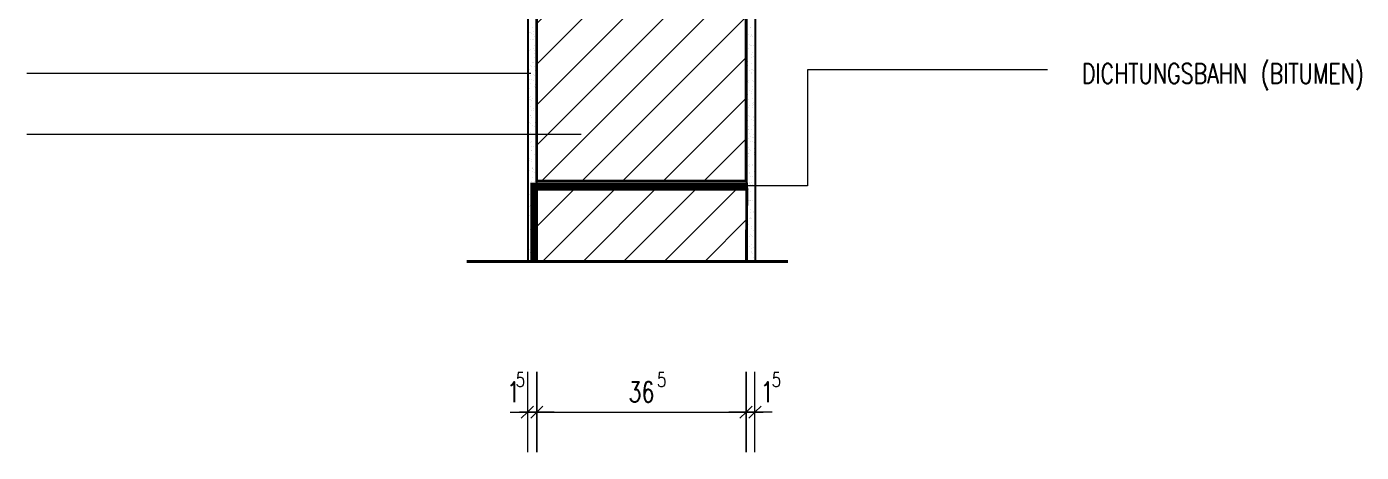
# Model space of a CAD drawing. Extents: x 0 to 21025, y 0 to 14850.
# Drawn here: x 3920 to 9732, y 8710 to 10563 of the extents above; entities that cross this region are included whole.
import ezdxf
from ezdxf.enums import TextEntityAlignment as Align

# ---------------------------------------------------------------- set-up
doc = ezdxf.new("R2010")
doc.units = 0
doc.header["$LTSCALE"] = 175
doc.linetypes.add('GESTRICHELT', pattern=[0.75, 0.5, -0.25])
doc.linetypes.add('GESTRICHELTX2', pattern=[1.5, 1, -0.5])
doc.layers.get('0').update_dxf_attribs({"linetype": 'CONTINUOUS'})
doc.layers.get('DEFPOINTS').update_dxf_attribs({"linetype": 'CONTINUOUS'})
for name, color, linetype in [('BEMASSUNG', 7, 'CONTINUOUS'), ('LEGENDE-35', 7, 'CONTINUOUS'), ('MAUERWERK', 6, 'CONTINUOUS'), ('PE-FOLIE', 1, 'GESTRICHELTX2'), ('SCHNITTKANTEN', 1, 'GESTRICHELT'), ('SCHRAFFUR', 2, 'CONTINUOUS')]:
    doc.layers.add(name, color=color, linetype=linetype)
doc.styles.get("Standard").update_dxf_attribs({"font": 'TXT.SHX', "width": 0.75})
doc.dimstyles.get("Standard").update_dxf_attribs({"dimtxt": 0.18, "dimasz": 0.18, "dimexe": 0.18, "dimexo": 0.0625, "dimgap": 0.09, "dimtad": 0, "dimtih": 1, "dimtoh": 1, "dimzin": 0, "dimcen": 0.09, "dimazin": 3, "dimtfac": 1, "dimtofl": 0, "dimtmove": 0, "dimatfit": 3})

# ---------------------------------------------------------------- blocks, each defined once
blk = doc.blocks.new('*X13')
at = {"color": 0}
for p, q in [((5708.446515, 9597.533811), (6456.017848, 10345.105144)), ((5708.446515, 9774.310507), (6279.241152, 10345.105144)), ((5708.446515, 9951.087202), (6102.464457, 10345.105144)), ((5708.446515, 10127.863897), (5925.687762, 10345.105144)), ((5708.446515, 10304.640593), (5748.911066, 10345.105144)), ((5708.446515, 9420.757116), (6622.135223, 10334.445824)), ((5708.446515, 9243.980421), (6622.135223, 10157.669129)), ((5731.668685, 9090.425896), (6622.135223, 9980.892434)), ((5908.445381, 9090.425896), (6622.135223, 9804.115738)), ((6085.222076, 9090.425896), (6622.135223, 9627.339043)), ((6261.998771, 9090.425896), (6622.135223, 9450.562348)), ((6438.775467, 9090.425896), (6622.135223, 9273.785653)), ((6615.552162, 9090.425896), (6622.135223, 9097.008957))]:
    blk.add_line(p, q, dxfattribs=at)
blk = doc.blocks.new('*X15')
at = {"color": 0}
for p, q in [((5710, 8891.980515), (5873.019485, 9055)), ((5734.79618, 8740), (6049.79618, 9055)), ((5911.572875, 8740), (6226.572875, 9055)), ((6088.349571, 8740), (6403.349571, 9055)), ((6265.126266, 8740), (6580.126266, 9055)), ((6441.902961, 8740), (6624.287011, 8922.38405)), ((6618.679656, 8740), (6623.331461, 8744.651805))]:
    blk.add_line(p, q, dxfattribs=at)
blk = doc.blocks.new('MASSHILFSLINIE')
for points in [[(0, -175), (0, 175)], [(75, 0), (-75, 0)], [(0, 0), (-26.516504, -26.516504)], [(0, 0), (26.516504, 26.516504)]]:
    blk.add_lwpolyline(points)
blk = doc.blocks.new('*D26')
at = {"color": 0, "linetype": 'BYBLOCK'}
blk.add_line((6101.665062, 8884.916877), (6140.572752, 8884.916877), dxfattribs=at)
at = {"layer": 'DEFPOINTS', "color": 0, "linetype": 'BYBLOCK'}
for p in [(6100.665062, 9555.000103), (6141.572752, 9555.000103), (6141.572752, 8884.916877)]:
    blk.add_point(p, dxfattribs=at)
at = {"color": 0, "linetype": 'BYBLOCK', "rotation": 180}
blk.add_blockref('MASSHILFSLINIE', (6100.665062, 8884.916877), dxfattribs=at)
at = {"color": 0, "linetype": 'BYBLOCK'}
blk.add_blockref('MASSHILFSLINIE', (6141.572752, 8884.916877), dxfattribs=at)
at = {"color": 0, "linetype": 'BYBLOCK', "width": 0.75}
blk.add_text('1', height=87.5, dxfattribs=at).set_placement((6040, 8972.416877), align=Align.MIDDLE_CENTER)
blk = doc.blocks.new('*D20')
at = {"color": 0, "linetype": 'BYBLOCK'}
blk.add_line((6142.572752, 8884.916877), (7051.902997, 8884.916877), dxfattribs=at)
at = {"layer": 'DEFPOINTS', "color": 0, "linetype": 'BYBLOCK'}
for p in [(6141.572752, 9555.000103), (7052.902997, 9561.814406), (7052.902997, 8884.916877)]:
    blk.add_point(p, dxfattribs=at)
at = {"color": 0, "linetype": 'BYBLOCK', "rotation": 180}
blk.add_blockref('MASSHILFSLINIE', (6141.572752, 8884.916877), dxfattribs=at)
at = {"color": 0, "linetype": 'BYBLOCK'}
blk.add_blockref('MASSHILFSLINIE', (7052.902997, 8884.916877), dxfattribs=at)
at = {"color": 0, "linetype": 'BYBLOCK', "width": 0.75}
blk.add_text('36', height=87.5, dxfattribs=at).set_placement((6597.237875, 8972.416877), align=Align.MIDDLE_CENTER)
blk = doc.blocks.new('*D27')
at = {"color": 0, "linetype": 'BYBLOCK'}
blk.add_line((7053.902997, 8884.916877), (7090.53801, 8884.916877), dxfattribs=at)
at = {"layer": 'DEFPOINTS', "color": 0, "linetype": 'BYBLOCK'}
for p in [(7052.902997, 9561.814406), (7091.53801, 9555.000103), (7091.53801, 8884.916877)]:
    blk.add_point(p, dxfattribs=at)
at = {"color": 0, "linetype": 'BYBLOCK', "rotation": 180}
blk.add_blockref('MASSHILFSLINIE', (7052.902997, 8884.916877), dxfattribs=at)
at = {"color": 0, "linetype": 'BYBLOCK'}
blk.add_blockref('MASSHILFSLINIE', (7091.53801, 8884.916877), dxfattribs=at)
at = {"color": 0, "linetype": 'BYBLOCK', "width": 0.75}
blk.add_text('1', height=87.5, dxfattribs=at).set_placement((7145, 8972.416877), align=Align.MIDDLE_CENTER)

msp = doc.modelspace()

# ---------------------------------------------------------------- linework, layer by layer
at = {"color": 0}
for p, q in [((6105.46008, 10558.062664), (6105.46008, 10558.062664)), ((6110.000812, 10539.544768), (6110.000812, 10539.544768)), ((6113.687199, 10536.166817), (6113.687199, 10536.166817)), ((6117.121095, 10532.770881), (6117.121095, 10532.770881)), ((6121.719776, 10560.203293), (6121.719776, 10560.203293)), ((6125.55501, 10527.397884), (6125.55501, 10527.397884)), ((6126.503596, 10543.412174), (6126.503596, 10543.412174)), ((6131.086944, 10520.222888), (6131.086944, 10520.222888)), ((6139.764535, 10558.137143), (6139.764535, 10558.137143)), ((7057.520429, 10543.050946), (7057.520429, 10543.050946)), ((7059.797568, 10529.095601), (7059.797568, 10529.095601)), ((7065.572426, 10529.11482), (7065.572426, 10529.11482)), ((7071.692469, 10557.623407), (7071.692469, 10557.623407)), ((7074.007093, 10559.834859), (7074.007093, 10559.834859)), ((7075.982597, 10530.485345), (7075.982597, 10530.485345)), ((7077.426917, 10524.81001), (7077.426917, 10524.81001)), ((7081.113304, 10521.432059), (7081.113304, 10521.432059)), ((7092.242293, 10532.625974), (7092.242293, 10532.625974)), ((6111.957032, 10465.106561), (6111.957032, 10465.106561)), ((6113.489831, 10507.33679), (6113.489831, 10507.33679)), ((6123.900002, 10508.707315), (6123.900002, 10508.707315)), ((6127.763464, 10504.875699), (6127.763464, 10504.875699)), ((6129.023331, 10466.339223), (6129.023331, 10466.339223)), ((6133.273662, 10482.688836), (6133.273662, 10482.688836)), ((6140.159698, 10510.847944), (6140.159698, 10510.847944)), ((7056.846759, 10476.183053), (7056.846759, 10476.183053)), ((7058.297005, 10469.693684), (7058.297005, 10469.693684)), ((7061.983392, 10466.315733), (7061.983392, 10466.315733)), ((7067.516221, 10484.386552), (7067.516221, 10484.386552)), ((7072.952337, 10519.086931), (7072.952337, 10519.086931)), ((7074.212204, 10480.550456), (7074.212204, 10480.550456)), ((7075.950135, 10479.013556), (7075.950135, 10479.013556)), ((7084.012348, 10479.759471), (7084.012348, 10479.759471)), ((7090.15966, 10509.752815), (7090.15966, 10509.752815)), ((6104.764164, 10454.405023), (6104.764164, 10454.405023)), ((6104.905389, 10447.832876), (6104.905389, 10447.832876)), ((6106.165256, 10409.2964), (6106.165256, 10409.2964)), ((6109.786832, 10457.859873), (6109.786832, 10457.859873)), ((6123.204086, 10405.049674), (6123.204086, 10405.049674)), ((6125.939399, 10407.777828), (6125.939399, 10407.777828)), ((6130.283198, 10427.802748), (6130.283198, 10427.802748)), ((6131.86352, 10446.865626), (6131.86352, 10446.865626)), ((6131.929753, 10457.981441), (6131.929753, 10457.981441)), ((6135.549907, 10443.487675), (6135.549907, 10443.487675)), ((7059.026985, 10424.687074), (7059.026985, 10424.687074)), ((7060.181957, 10409.475544), (7060.181957, 10409.475544)), ((7075.286681, 10426.827704), (7075.286681, 10426.827704)), ((7075.472071, 10442.013981), (7075.472071, 10442.013981)), ((7079.383137, 10450.371804), (7079.383137, 10450.371804)), ((7083.668788, 10434.304507), (7083.668788, 10434.304507)), ((7092.102703, 10428.931511), (7092.102703, 10428.931511)), ((6106.94439, 10402.909044), (6106.94439, 10402.909044)), ((6107.425123, 10370.759925), (6107.425123, 10370.759925)), ((6111.729874, 10377.038569), (6111.729874, 10377.038569)), ((6112.733608, 10391.749299), (6112.733608, 10391.749299)), ((6114.974141, 10352.18317), (6114.974141, 10352.18317)), ((6116.419995, 10388.371348), (6116.419995, 10388.371348)), ((6125.384312, 10353.553695), (6125.384312, 10353.553695)), ((6131.543065, 10389.266272), (6131.543065, 10389.266272)), ((6132.802932, 10350.729797), (6132.802932, 10350.729797)), ((6133.81974, 10372.427419), (6133.81974, 10372.427419)), ((7060.253225, 10395.255477), (7060.253225, 10395.255477)), ((7067.056736, 10373.9612), (7067.056736, 10373.9612)), ((7076.334525, 10359.3935), (7076.334525, 10359.3935)), ((7076.731938, 10403.477505), (7076.731938, 10403.477505)), ((7077.466907, 10375.331725), (7077.466907, 10375.331725)), ((7077.991805, 10364.94103), (7077.991805, 10364.94103)), ((7080.159713, 10377.014541), (7080.159713, 10377.014541)), ((7083.846099, 10373.63659), (7083.846099, 10373.63659)), ((6106.248473, 10299.251404), (6106.248473, 10299.251404)), ((6108.684991, 10332.22345), (6108.684991, 10332.22345)), ((6109.944858, 10293.686974), (6109.944858, 10293.686974)), ((6114.689828, 10317.311092), (6114.689828, 10317.311092)), ((6119.448527, 10332.329521), (6119.448527, 10332.329521)), ((6127.882441, 10326.956525), (6127.882441, 10326.956525)), ((6133.414063, 10302.827821), (6133.414063, 10302.827821)), ((6134.062799, 10312.193322), (6134.062799, 10312.193322)), ((6134.596316, 10299.070157), (6134.596316, 10299.070157)), ((6138.282702, 10295.692205), (6138.282702, 10295.692205)), ((7058.331069, 10321.029434), (7058.331069, 10321.029434)), ((7061.029801, 10321.898214), (7061.029801, 10321.898214)), ((7062.125, 10328.654241), (7062.125, 10328.654241)), ((7064.716187, 10318.520263), (7064.716187, 10318.520263)), ((7079.251672, 10326.404554), (7079.251672, 10326.404554)), ((7080.51154, 10287.868079), (7080.51154, 10287.868079)), ((7082.115932, 10302.576334), (7082.115932, 10302.576334)), ((7085.496658, 10324.605851), (7085.496658, 10324.605851)), ((7092.487092, 10309.311455), (7092.487092, 10309.311455)), ((6108.428699, 10247.755425), (6108.428699, 10247.755425)), ((6111.204725, 10255.150499), (6111.204725, 10255.150499)), ((6112.114263, 10257.418513), (6112.114263, 10257.418513)), ((6115.466404, 10243.95383), (6115.466404, 10243.95383)), ((6119.15279, 10240.575879), (6119.15279, 10240.575879)), ((6124.688395, 10249.896055), (6124.688395, 10249.896055)), ((6135.322666, 10273.656846), (6135.322666, 10273.656846)), ((6135.601094, 10282.247476), (6135.601094, 10282.247476)), ((6136.582534, 10235.120371), (6136.582534, 10235.120371)), ((7056.393598, 10269.361732), (7056.393598, 10269.361732)), ((7057.653465, 10230.825256), (7057.653465, 10230.825256)), ((7060.511295, 10269.533455), (7060.511295, 10269.533455)), ((7062.98602, 10247.460008), (7062.98602, 10247.460008)), ((7069.843653, 10283.945192), (7069.843653, 10283.945192)), ((7076.77099, 10271.674084), (7076.77099, 10271.674084)), ((7078.277567, 10278.572196), (7078.277567, 10278.572196)), ((7081.771407, 10249.331604), (7081.771407, 10249.331604)), ((7085.99622, 10233.863148), (7085.99622, 10233.863148)), ((6105.623391, 10181.970206), (6105.623391, 10181.970206)), ((6112.464592, 10216.614023), (6112.464592, 10216.614023)), ((6113.724459, 10178.077548), (6113.724459, 10178.077548)), ((6114.057306, 10176.59721), (6114.057306, 10176.59721)), ((6116.45845, 10197.029551), (6116.45845, 10197.029551)), ((6126.868621, 10198.400076), (6126.868621, 10198.400076)), ((6128.266831, 10207.336469), (6128.266831, 10207.336469)), ((6136.552535, 10224.63195), (6136.552535, 10224.63195)), ((6137.842401, 10196.583896), (6137.842401, 10196.583896)), ((7058.913332, 10192.288781), (7058.913332, 10192.288781)), ((7062.509389, 10209.034185), (7062.509389, 10209.034185)), ((7063.762596, 10174.102745), (7063.762596, 10174.102745)), ((7068.541046, 10218.807581), (7068.541046, 10218.807581)), ((7078.951217, 10220.178106), (7078.951217, 10220.178106)), ((7082.892508, 10229.219072), (7082.892508, 10229.219072)), ((7083.031274, 10210.795128), (7083.031274, 10210.795128)), ((7084.291141, 10172.258653), (7084.291141, 10172.258653)), ((7086.578895, 10225.841121), (7086.578895, 10225.841121)), ((6107.732783, 10144.097784), (6107.732783, 10144.097784)), ((6114.984326, 10139.541073), (6114.984326, 10139.541073)), ((6117.422623, 10169.515623), (6117.422623, 10169.515623)), ((6121.775959, 10131.888161), (6121.775959, 10131.888161)), ((6130.209873, 10126.515165), (6130.209873, 10126.515165)), ((6134.898372, 10147.674202), (6134.898372, 10147.674202)), ((6137.329111, 10151.274687), (6137.329111, 10151.274687)), ((6139.102268, 10158.04742), (6139.102268, 10158.04742)), ((6140.362135, 10119.510945), (6140.362135, 10119.510945)), ((6141.015498, 10147.896736), (6141.015498, 10147.896736)), ((7059.815378, 10165.875814), (7059.815378, 10165.875814)), ((7060.173199, 10153.752306), (7060.173199, 10153.752306)), ((7061.433067, 10115.21583), (7061.433067, 10115.21583)), ((7061.995604, 10114.379835), (7061.995604, 10114.379835)), ((7064.452432, 10128.212881), (7064.452432, 10128.212881)), ((7067.448983, 10170.724794), (7067.448983, 10170.724794)), ((7078.2553, 10116.520465), (7078.2553, 10116.520465)), ((7078.661956, 10158.95214), (7078.661956, 10158.95214)), ((7084.848728, 10154.780865), (7084.848728, 10154.780865)), ((7085.551008, 10133.722178), (7085.551008, 10133.722178)), ((7086.980967, 10169.452232), (7086.980967, 10169.452232)), ((6109.913009, 10092.601806), (6109.913009, 10092.601806)), ((6114.441695, 10056.977154), (6114.441695, 10056.977154)), ((6116.244194, 10101.004597), (6116.244194, 10101.004597)), ((6117.504061, 10062.468122), (6117.504061, 10062.468122)), ((6118.199199, 10096.15836), (6118.199199, 10096.15836)), ((6121.885586, 10092.780409), (6121.885586, 10092.780409)), ((6126.172705, 10094.742435), (6126.172705, 10094.742435)), ((6137.928526, 10081.806117), (6137.928526, 10081.806117)), ((6139.285331, 10076.836481), (6139.285331, 10076.836481)), ((7062.692934, 10076.679355), (7062.692934, 10076.679355)), ((7065.718816, 10099.664538), (7065.718816, 10099.664538)), ((7070.025355, 10063.653961), (7070.025355, 10063.653961)), ((7072.171084, 10083.503833), (7072.171084, 10083.503833)), ((7080.435526, 10065.024486), (7080.435526, 10065.024486)), ((7080.604999, 10078.130837), (7080.604999, 10078.130837)), ((7085.625304, 10081.423603), (7085.625304, 10081.423603)), ((7086.810875, 10095.185702), (7086.810875, 10095.185702)), ((7088.070742, 10056.649227), (7088.070742, 10056.649227)), ((7089.311691, 10078.045652), (7089.311691, 10078.045652)), ((6117.94276, 10041.875931), (6117.94276, 10041.875931)), ((6118.763928, 10023.931647), (6118.763928, 10023.931647)), ((6120.155419, 10021.720154), (6120.155419, 10021.720154)), ((6128.352931, 10043.246457), (6128.352931, 10043.246457)), ((6130.594262, 10006.895109), (6130.594262, 10006.895109)), ((6140.061907, 10003.479218), (6140.061907, 10003.479218)), ((7061.299688, 10010.722195), (7061.299688, 10010.722195)), ((7063.952801, 10038.142879), (7063.952801, 10038.142879)), ((7064.836821, 10008.592825), (7064.836821, 10008.592825)), ((7065.212668, 9999.606404), (7065.212668, 9999.606404)), ((7066.495392, 10026.307276), (7066.495392, 10026.307276)), ((7070.181778, 10022.929325), (7070.181778, 10022.929325)), ((7087.581524, 10006.985396), (7087.581524, 10006.985396)), ((7088.323652, 10033.421788), (7088.323652, 10033.421788)), ((7088.465277, 10014.298612), (7088.465277, 10014.298612)), ((7089.33061, 10018.112751), (7089.33061, 10018.112751)), ((6107.950823, 9981.528846), (6107.950823, 9981.528846)), ((6109.217093, 9988.944165), (6109.217093, 9988.944165)), ((6116.384737, 9976.15585), (6116.384737, 9976.15585)), ((6120.023795, 9985.395171), (6120.023795, 9985.395171)), ((6120.931995, 9948.362891), (6120.931995, 9948.362891)), ((6121.283662, 9946.858696), (6121.283662, 9946.858696)), ((6124.618381, 9944.98494), (6124.618381, 9944.98494)), ((6127.657014, 9939.588816), (6127.657014, 9939.588816)), ((6136.382682, 9992.520582), (6136.382682, 9992.520582)), ((7063.479914, 9959.226216), (7063.479914, 9959.226216)), ((7066.472535, 9961.069929), (7066.472535, 9961.069929)), ((7068.451611, 9951.869069), (7068.451611, 9951.869069)), ((7079.73961, 9961.366846), (7079.73961, 9961.366846)), ((7080.989388, 9958.51078), (7080.989388, 9958.51078)), ((7090.590477, 9979.576276), (7090.590477, 9979.576276)), ((7091.850344, 9941.039801), (7091.850344, 9941.039801)), ((6105.488469, 9889.868613), (6105.488469, 9889.868613)), ((6111.397319, 9937.448186), (6111.397319, 9937.448186)), ((6119.42707, 9886.722312), (6119.42707, 9886.722312)), ((6122.543529, 9908.32222), (6122.543529, 9908.32222)), ((6124.10339, 9931.446802), (6124.10339, 9931.446802)), ((6129.837241, 9888.092837), (6129.837241, 9888.092837)), ((6132.537305, 9926.073806), (6132.537305, 9926.073806)), ((6140.255957, 9881.364757), (6140.255957, 9881.364757)), ((7058.345949, 9933.144518), (7058.345949, 9933.144518)), ((7066.779863, 9927.771522), (7066.779863, 9927.771522)), ((7067.732402, 9922.533453), (7067.732402, 9922.533453)), ((7068.99227, 9883.996978), (7068.99227, 9883.996978)), ((7071.509665, 9908.500342), (7071.509665, 9908.500342)), ((7074.498516, 9883.062473), (7074.498516, 9883.062473)), ((7081.919836, 9909.870867), (7081.919836, 9909.870867)), ((7088.358099, 9933.628134), (7088.358099, 9933.628134)), ((7092.044486, 9930.250183), (7092.044486, 9930.250183)), ((7093.110211, 9902.503325), (7093.110211, 9902.503325)), ((6110.701402, 9833.790545), (6110.701402, 9833.790545)), ((6116.769127, 9856.535794), (6116.769127, 9856.535794)), ((6122.888214, 9873.924684), (6122.888214, 9873.924684)), ((6123.803397, 9869.785745), (6123.803397, 9869.785745)), ((6125.063264, 9831.24927), (6125.063264, 9831.24927)), ((6137.866991, 9837.366963), (6137.866991, 9837.366963)), ((7062.783997, 9855.568575), (7062.783997, 9855.568575)), ((7069.228187, 9878.511807), (7069.228187, 9878.511807)), ((7070.252137, 9845.460502), (7070.252137, 9845.460502)), ((7072.914574, 9875.133856), (7072.914574, 9875.133856)), ((7082.93243, 9877.689477), (7082.93243, 9877.689477)), ((7089.949587, 9859.144993), (7089.949587, 9859.144993)), ((7090.314319, 9859.189927), (7090.314319, 9859.189927)), ((7090.651083, 9832.980428), (7090.651083, 9832.980428)), ((6103.758302, 9818.808358), (6103.758302, 9818.808358)), ((6110.278255, 9781.087487), (6110.278255, 9781.087487)), ((6112.881628, 9782.294567), (6112.881628, 9782.294567)), ((6118.712169, 9775.714491), (6118.712169, 9775.714491)), ((6123.66479, 9800.567422), (6123.66479, 9800.567422)), ((6126.323131, 9792.712794), (6126.323131, 9792.712794)), ((6127.351177, 9797.189471), (6127.351177, 9797.189471)), ((6129.141324, 9784.435196), (6129.141324, 9784.435196)), ((6132.921694, 9806.453749), (6132.921694, 9806.453749)), ((7064.964224, 9804.072597), (7064.964224, 9804.072597)), ((7067.164252, 9808.151465), (7067.164252, 9808.151465)), ((7071.184407, 9804.0736), (7071.184407, 9804.0736)), ((7071.512004, 9806.924027), (7071.512004, 9806.924027)), ((7072.771871, 9768.387552), (7072.771871, 9768.387552)), ((7081.223919, 9806.213226), (7081.223919, 9806.213226)), ((7091.090895, 9785.832664), (7091.090895, 9785.832664)), ((6104.534878, 9745.451095), (6104.534878, 9745.451095)), ((6108.221265, 9742.073144), (6108.221265, 9742.073144)), ((6120.911379, 9731.568693), (6120.911379, 9731.568693)), ((6125.62101, 9726.129215), (6125.62101, 9726.129215)), ((6126.430822, 9731.005442), (6126.430822, 9731.005442)), ((6127.582998, 9754.176319), (6127.582998, 9754.176319)), ((6128.842865, 9715.639844), (6128.842865, 9715.639844)), ((6131.32155, 9732.939218), (6131.32155, 9732.939218)), ((6134.864736, 9725.632446), (6134.864736, 9725.632446)), ((7060.67338, 9732.703158), (7060.67338, 9732.703158)), ((7069.107295, 9727.330162), (7069.107295, 9727.330162)), ((7071.960983, 9730.716337), (7071.960983, 9730.716337)), ((7072.993974, 9753.346723), (7072.993974, 9753.346723)), ((7074.031738, 9729.851076), (7074.031738, 9729.851076)), ((7075.64737, 9727.338386), (7075.64737, 9727.338386)), ((7083.31682, 9758.069421), (7083.31682, 9758.069421)), ((7083.404145, 9754.717248), (7083.404145, 9754.717248)), ((7093.047115, 9711.394458), (7093.047115, 9711.394458)), ((6104.318749, 9657.318622), (6104.318749, 9657.318622)), ((6106.491098, 9671.012888), (6106.491098, 9671.012888)), ((6112.185712, 9678.636926), (6112.185712, 9678.636926)), ((6119.096558, 9656.094434), (6119.096558, 9656.094434)), ((6126.397586, 9652.771953), (6126.397586, 9652.771953)), ((6130.083973, 9649.394002), (6130.083973, 9649.394002)), ((6130.102732, 9677.103368), (6130.102732, 9677.103368)), ((6139.351301, 9682.213344), (6139.351301, 9682.213344)), ((7056.517457, 9672.22206), (7056.517457, 9672.22206)), ((7064.268307, 9700.414956), (7064.268307, 9700.414956)), ((7066.448533, 9648.918977), (7066.448533, 9648.918977)), ((7073.917203, 9656.278131), (7073.917203, 9656.278131)), ((7075.291605, 9691.314601), (7075.291605, 9691.314601)), ((7076.551473, 9652.778126), (7076.551473, 9652.778126)), ((7076.825948, 9682.621113), (7076.825948, 9682.621113)), ((7082.708229, 9651.059607), (7082.708229, 9651.059607)), ((7085.259862, 9677.248117), (7085.259862, 9677.248117)), ((7091.433896, 9703.991373), (7091.433896, 9703.991373)), ((6103.955767, 9625.770422), (6103.955767, 9625.770422)), ((6104.887034, 9625.355176), (6104.887034, 9625.355176)), ((6105.578616, 9618.782146), (6105.578616, 9618.782146)), ((6107.267674, 9597.655626), (6107.267674, 9597.655626)), ((6110.954061, 9594.277675), (6110.954061, 9594.277675)), ((6114.365938, 9627.140947), (6114.365938, 9627.140947)), ((6130.625634, 9629.281577), (6130.625634, 9629.281577)), ((6131.3626, 9638.566893), (6131.3626, 9638.566893)), ((6132.622467, 9600.030417), (6132.622467, 9600.030417)), ((6135.249126, 9606.01239), (6135.249126, 9606.01239)), ((7069.491684, 9607.710106), (7069.491684, 9607.710106)), ((7074.478284, 9598.193103), (7074.478284, 9598.193103)), ((7077.81134, 9614.24165), (7077.81134, 9614.24165)), ((7084.888455, 9599.563628), (7084.888455, 9599.563628)), ((7092.978515, 9632.539069), (7092.978515, 9632.539069)), ((6106.838483, 9580.245671), (6106.838483, 9580.245671)), ((6108.09835, 9541.709196), (6108.09835, 9541.709196)), ((6112.605686, 9580.646127), (6112.605686, 9580.646127)), ((6121.039601, 9575.273131), (6121.039601, 9575.273131)), ((6122.395689, 9576.415073), (6122.395689, 9576.415073)), ((6128.353806, 9578.333746), (6128.353806, 9578.333746)), ((6132.80586, 9577.785598), (6132.80586, 9577.785598)), ((6133.882334, 9561.493942), (6133.882334, 9561.493942)), ((7065.752617, 9545.261336), (7065.752617, 9545.261336)), ((7074.693779, 9582.920868), (7074.693779, 9582.920868)), ((7078.380165, 9579.542917), (7078.380165, 9579.542917)), ((7079.071207, 9575.705175), (7079.071207, 9575.705175)), ((7080.331074, 9537.168699), (7080.331074, 9537.168699)), ((7085.644251, 9557.628061), (7085.644251, 9557.628061)), ((7092.918206, 9548.837754), (7092.918206, 9548.837754))]:
    msp.add_line(p, q, dxfattribs=at)
at = {"layer": 'LEGENDE-35'}
for points in [[(3920, 10360), (6115, 10360)], [(8365, 10375), (7320, 10375), (7320, 9870), (7010, 9870)], [(3920, 10095), (6335, 10095)]]:
    msp.add_lwpolyline(points, dxfattribs=at)
at = {"layer": 'MAUERWERK'}
for points, const_width in [([(7056.15625, 11225.782507), (7093.65625, 11225.782507), (7093.65625, 9540.782507)], 8.75), ([(7056.15625, 9540.782507), (7056.15625, 11225.782507)], 8.75), ([(6141.15625, 11130.782507), (6103.65625, 11130.782507), (6103.65625, 9540.782507)], 8.75), ([(6141.15625, 9540.782507), (6141.15625, 11130.782507)], 8.75), ([(6136.15625, 9855.782507), (7056.15625, 9855.782507), (7054.462701, 9540.782507)], 12.5), ([(6141.15625, 9540.782507), (6141.15625, 9855.782507)], 12.5)]:
    msp.add_lwpolyline(points, dxfattribs=dict(at, const_width=const_width))
at = {"layer": 'MAUERWERK', "const_width": 12.5}
msp.add_lwpolyline([(6141.15625, 9890.782507), (7053.65625, 9890.782507), (7053.65625, 11143.282507), (6141.15625, 11143.282507)], close=True, dxfattribs=at)
at = {"layer": 'PE-FOLIE', "const_width": 25}
msp.add_lwpolyline([(7061.15625, 9870.782507), (6126.15625, 9870.782507), (6126.15625, 9540.782507)], dxfattribs=at)
at = {"layer": 'SCHNITTKANTEN', "const_width": 12.5}
msp.add_lwpolyline([(5836.15625, 9540.782507), (7236.15625, 9540.782507)], dxfattribs=at)

# ---------------------------------------------------------------- block references
at = {"layer": 'SCHRAFFUR'}
for name in ['*X13', '*X15']:
    msp.add_blockref(name, (431.15625, 800.782507), dxfattribs=at)

# ---------------------------------------------------------------- texts
at = {"layer": 'BEMASSUNG', "width": 0.75}
for p in [(6050, 8995), (6665, 8995), (7165, 8995)]:
    msp.add_text('5', height=62.5, dxfattribs=at).set_placement(p)
at = {"layer": 'LEGENDE-35', "width": 0.75}
msp.add_text('DICHTUNGSBAHN (BITUMEN)', height=87.5, dxfattribs=at).set_placement((8515, 10315))

# ---------------------------------------------------------------- dimensions: what is measured, and where the dimension line sits
at = {"layer": 'BEMASSUNG'}
for base, p1, p2, picture, middle in [((6141.572752, 8884.916877), (6100.665062, 9555.000103), (6141.572752, 9555.000103), '*D26', (6040, 8972.416877)), ((7091.53801, 8884.916877), (7052.902997, 9561.814406), (7091.53801, 9555.000103), '*D27', (7145, 8972.416877))]:
    dim = msp.add_linear_dim(base=base, p1=p1, p2=p2, text='1', dimstyle='Standard', dxfattribs=at)
    dim.commit()
    dim.dimension.update_dxf_attribs({"geometry": picture, "text_midpoint": middle, "dimtype": 128})
dim = msp.add_linear_dim(base=(7052.902997, 8884.916877), p1=(6141.572752, 9555.000103), p2=(7052.902997, 9561.814406), text='36', dimstyle='Standard', dxfattribs=at)
dim.commit()
dim.dimension.update_dxf_attribs({"geometry": '*D20', "text_midpoint": (6597.237875, 8972.416877)})

doc.saveas('drawing.dxf')
